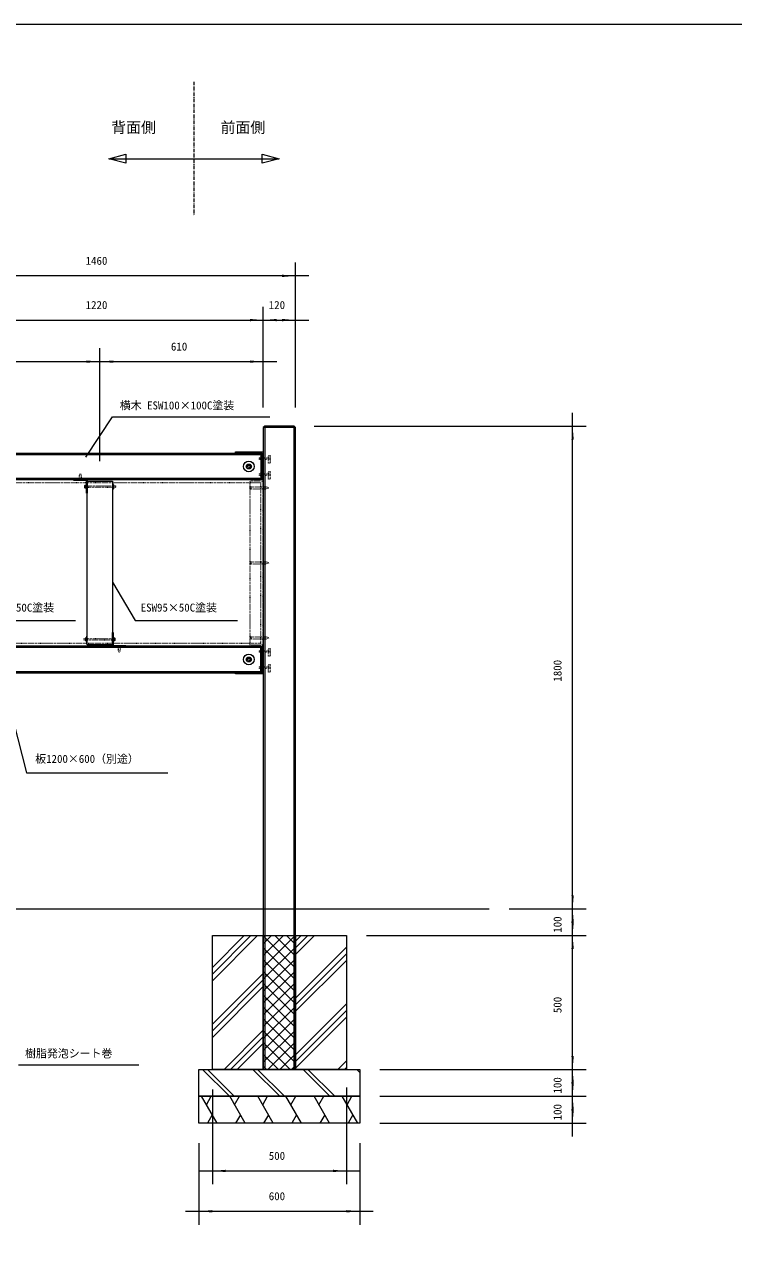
# Model space of a CAD drawing. Units: millimetres, scale not verified. Extents: x -4875 to 4875, y -3438 to 3438.
# Drawn here: x -2646 to 0, y -1093 to 3438 of the extents above; entities that cross this region are included whole.
import ezdxf
from ezdxf.enums import TextEntityAlignment as Align

# ---------------------------------------------------------------- set-up
doc = ezdxf.new("R2010")
doc.units = ezdxf.units.MM
doc.header["$LTSCALE"] = 20
doc.linetypes.add('USER5', pattern=[0.208282, 0.069427, -0.138855])
doc.linetypes.add('USER6', pattern=[1.041641, 0.625, -0.208282, 0.069427, -0.138931])
doc.layers.add('0-1_____', color=30, linetype='Continuous', lineweight=18)
doc.styles.add('ＭＳ ゴシック', font='')
doc.styles.get('ＭＳ ゴシック').set_extended_font_data('MS Gothic')

msp = doc.modelspace()

# ---------------------------------------------------------------- linework, layer by layer
at = {"layer": '0-1_____', "linetype": 'USER6'}
msp.add_line((-2013.47, 3223.34), (-2013.47, 2723.34), dxfattribs=at)
at = {"layer": '0-1_____'}
for p, q in [((-2330.97, 2935.84), (-1695.97, 2935.84)), ((-1634.72, 1932.81), (-1754.72, 1932.81)), ((-1749.72, 1937.81), (-1749.72, -462.19)), ((-1639.72, -462.19), (-1639.72, 1937.81)), ((-2869.72, 1832.81), (-1763.72, 1832.81)), ((-1763.72, 1742.81), (-2869.72, 1742.81)), ((-2439.78, 1737.81), (-2439.78, 1735.81)), ((-2434.65, 1735.81), (-2434.65, 1737.81)), ((-2420.22, 1715.72), (-2416.22, 1715.72)), ((-2420.22, 1709.9), (-2416.22, 1709.9)), ((-2311.22, 1715.72), (-2315.22, 1715.72)), ((-2311.22, 1709.9), (-2315.22, 1709.9)), ((-2418.22, 1145.72), (-2414.22, 1145.72)), ((-2418.22, 1139.9), (-2414.22, 1139.9)), ((-2309.22, 1145.72), (-2313.22, 1145.72)), ((-2309.22, 1139.9), (-2313.22, 1139.9)), ((-1763.72, 1112.81), (-2869.72, 1112.81)), ((-2294.78, 1119.81), (-2294.78, 1117.81)), ((-2289.65, 1117.81), (-2289.65, 1119.81)), ((-2869.72, 1022.81), (-1763.72, 1022.81)), ((-3599.72, 137.81), (-912.22, 137.81)), ((-1944.72, -81.31), (-1825.6, 37.81)), ((-1944.72, -106.05), (-1800.85, 37.81)), ((-1944.72, -130.8), (-1776.1, 37.81)), ((-1754.72, 7.02), (-1723.92, 37.81)), ((-1754.72, -37.18), (-1679.73, 37.81)), ((-1754.72, -81.37), (-1635.53, 37.81)), ((-1634.72, -84), (-1754.72, 36)), ((-1634.72, -39.8), (-1712.33, 37.81)), ((-1634.72, 4.39), (-1668.14, 37.81)), ((-1634.72, -8.19), (-1588.72, 37.81)), ((-1634.72, 16.56), (-1613.47, 37.81)), ((-1634.72, -32.93), (-1563.97, 37.81)), ((-1754.72, -125.57), (-1634.72, -5.57)), ((-1634.72, -128.19), (-1754.72, -8.19)), ((-1634.72, -195.57), (-1444.72, -5.57)), ((-1634.72, -220.32), (-1444.72, -30.32)), ((-1754.72, -169.76), (-1634.72, -49.76)), ((-1634.72, -172.39), (-1754.72, -52.39)), ((-1634.72, -245.07), (-1444.72, -55.07)), ((-1944.72, -293.44), (-1754.72, -103.44)), ((-1944.72, -318.19), (-1754.72, -128.19)), ((-1754.72, -213.95), (-1634.72, -93.95)), ((-1634.72, -216.58), (-1754.72, -96.58)), ((-1944.72, -342.93), (-1754.72, -152.93)), ((-1754.72, -258.15), (-1634.72, -138.15)), ((-1634.72, -260.77), (-1754.72, -140.77)), ((-1754.72, -302.34), (-1634.72, -182.34)), ((-1634.72, -304.97), (-1754.72, -184.97)), ((-1754.72, -346.54), (-1634.72, -226.54)), ((-1634.72, -407.7), (-1444.72, -217.7)), ((-1634.72, -349.16), (-1754.72, -229.16)), ((-1754.72, -390.73), (-1634.72, -270.73)), ((-1639.7, -462.19), (-1444.72, -267.2)), ((-1634.72, -432.45), (-1444.72, -242.45)), ((-1901.33, -462.19), (-1754.72, -315.57)), ((-1634.72, -393.36), (-1754.72, -273.36)), ((-1754.72, -434.92), (-1634.72, -314.92)), ((-1876.59, -462.19), (-1754.72, -340.32)), ((-1634.72, -437.55), (-1754.72, -317.55)), ((-1654.27, -462.19), (-1754.72, -361.74)), ((-1737.78, -462.19), (-1634.72, -359.12)), ((-1851.84, -462.19), (-1754.72, -365.07)), ((-1698.47, -462.19), (-1754.72, -405.94)), ((-1693.59, -462.19), (-1634.72, -403.31)), ((-1742.66, -462.19), (-1754.72, -450.13)), ((-1649.4, -462.19), (-1634.72, -447.51)), ((-1477.07, -462.19), (-1444.72, -429.83)), ((-1981.14, -462.19), (-1881.14, -562.19)), ((-1963.47, -462.19), (-1863.47, -562.19)), ((-1793.64, -462.19), (-1693.64, -562.19)), ((-1775.97, -462.19), (-1675.97, -562.19)), ((-1606.14, -462.19), (-1506.14, -562.19)), ((-1588.47, -462.19), (-1488.47, -562.19)), ((-1452.32, -462.19), (-1444.72, -454.58)), ((-1406.14, -462.19), (-1394.72, -473.62)), ((-1927.43, -662.19), (-1985.17, -562.19)), ((-1967.12, -593.44), (-1949.08, -562.19)), ((-1822.43, -662.19), (-1880.17, -562.19)), ((-1862.12, -593.44), (-1844.08, -562.19)), ((-1717.43, -662.19), (-1775.17, -562.19)), ((-1757.12, -593.44), (-1739.08, -562.19)), ((-1612.43, -662.19), (-1670.17, -562.19)), ((-1652.12, -593.44), (-1634.08, -562.19)), ((-1507.43, -662.19), (-1565.17, -562.19)), ((-1547.12, -593.44), (-1529.08, -562.19)), ((-1402.43, -662.19), (-1460.17, -562.19)), ((-1442.12, -593.44), (-1424.08, -562.19)), ((-1945.47, -630.94), (-1963.51, -662.19)), ((-1840.47, -630.94), (-1858.51, -662.19)), ((-1735.47, -630.94), (-1753.51, -662.19)), ((-1630.47, -630.94), (-1648.51, -662.19)), ((-1525.47, -630.94), (-1543.51, -662.19)), ((-1420.47, -630.94), (-1438.51, -662.19))]:
    msp.add_line(p, q, dxfattribs=at)
at = {"layer": '0-1_____', "color": 1}
for p, q in [((-1634.72, 2007.81), (-1634.72, 2548.85)), ((-1634.72, 2498.85), (-3094.72, 2498.85)), ((-1584.72, 2498.85), (-1634.72, 2498.85)), ((-1754.72, 2007.81), (-1754.72, 2383.85)), ((-1754.72, 2007.81), (-1754.72, 2383.85)), ((-1634.72, 2007.81), (-1634.72, 2383.85)), ((-2974.72, 2333.85), (-1754.72, 2333.85)), ((-1804.72, 2333.85), (-1754.72, 2333.85)), ((-1754.72, 2333.85), (-1704.72, 2333.85)), ((-1754.72, 2333.85), (-1634.72, 2333.85)), ((-1634.72, 2333.85), (-1584.72, 2333.85)), ((-2364.72, 1807.81), (-2364.72, 2228.85)), ((-2364.72, 1807.81), (-2364.72, 2228.85)), ((-1754.72, 2007.81), (-1754.72, 2228.85)), ((-2974.72, 2178.85), (-2364.72, 2178.85)), ((-2414.72, 2178.85), (-2364.72, 2178.85)), ((-2364.72, 2178.85), (-2314.72, 2178.85)), ((-2364.72, 2178.85), (-1754.72, 2178.85)), ((-1754.72, 2178.85), (-1704.72, 2178.85)), ((-601, 1937.81), (-601, 1987.81)), ((-1564.72, 1937.81), (-551, 1937.81)), ((-601, 137.81), (-601, 1937.81)), ((-2840.34, 1212.81), (-2456, 1212.81)), ((-601, 137.81), (-601, 187.81)), ((-837.22, 137.81), (-551, 137.81)), ((-837.22, 137.81), (-551, 137.81)), ((-601, 37.81), (-601, 137.81)), ((-601, 87.81), (-601, 137.81)), ((-601, 37.81), (-601, 87.81)), ((-1369.72, 37.81), (-551, 37.81)), ((-1369.72, 37.81), (-551, 37.81)), ((-601, -462.19), (-601, 37.81)), ((-601, -12.19), (-601, 37.81)), ((-2667.66, -445.36), (-2219.07, -445.36)), ((-601, -462.19), (-601, -412.19)), ((-1319.72, -462.19), (-551, -462.19)), ((-1319.72, -462.19), (-551, -462.19)), ((-601, -562.19), (-601, -462.19)), ((-601, -512.19), (-601, -462.19)), ((-1944.72, -537.19), (-1944.72, -890.6)), ((-1444.72, -529.58), (-1444.72, -890.6)), ((-601, -562.19), (-601, -512.19)), ((-1319.72, -562.19), (-551, -562.19)), ((-1319.72, -562.19), (-551, -562.19)), ((-601, -662.19), (-601, -562.19)), ((-601, -612.19), (-601, -562.19)), ((-1319.72, -662.19), (-551, -662.19)), ((-601, -712.19), (-601, -662.19)), ((-1994.72, -737.19), (-1994.72, -1041.15)), ((-1394.72, -737.19), (-1394.72, -1041.15)), ((-1994.72, -840.6), (-1944.72, -840.6)), ((-1944.72, -840.6), (-1444.72, -840.6)), ((-1444.72, -840.6), (-1394.72, -840.6)), ((-2044.72, -991.15), (-1994.72, -991.15)), ((-1994.72, -991.15), (-1394.72, -991.15)), ((-1394.72, -991.15), (-1344.72, -991.15))]:
    msp.add_line(p, q, dxfattribs=at)
at = {"layer": '0-1_____', "linetype": 'USER5'}
for p, q in [((-1760.16, 1820.7), (-1764.47, 1820.7)), ((-1764.47, 1814.93), (-1760.16, 1814.93)), ((-1760.16, 1760.7), (-1764.47, 1760.7)), ((-1764.47, 1754.93), (-1760.16, 1754.93)), ((-1760.16, 1100.7), (-1764.47, 1100.7)), ((-1764.47, 1094.93), (-1760.16, 1094.93)), ((-1760.16, 1040.7), (-1764.47, 1040.7)), ((-1764.47, 1034.93), (-1760.16, 1034.93))]:
    msp.add_line(p, q, dxfattribs=at)
at = {"layer": '0-1_____'}
for points in [[(-4875, 3437.5), (4875, 3437.5), (4875, -3437.5), (-4875, -3437.5)], [(-2330.97, 2935.84), (-2267.47, 2952.85), (-2267.47, 2918.82)], [(-1695.97, 2935.84), (-1759.47, 2918.82), (-1759.47, 2952.85)], [(-1639.72, 1937.81), (-1749.72, 1937.81), (-1754.72, 1932.81), (-1754.72, -462.19), (-1634.72, -462.19), (-1634.72, 1932.81)], [(-2870.72, 1837.81), (-1763.72, 1837.81), (-1763.72, 1737.81), (-2870.72, 1737.81)], [(-1758.72, 1837.81), (-1858.72, 1837.81), (-1858.72, 1841.81), (-1754.72, 1841.81), (-1754.72, 1737.81), (-1758.72, 1737.81)], [(-1798.32, 1787.81), (-1803.52, 1778.81), (-1813.91, 1778.81), (-1819.11, 1787.81), (-1813.91, 1796.81), (-1803.52, 1796.81)], [(-2412.22, 1737.81), (-2412.22, 1687.81), (-2414.22, 1687.81), (-2414.22, 1735.81), (-2462.22, 1735.81), (-2462.22, 1737.81)], [(-2412.22, 1732.81), (-2317.22, 1732.81), (-2317.22, 1122.81), (-2412.22, 1122.81)], [(-2315.22, 1724.81), (-2317.22, 1724.81), (-2317.22, 1700.81), (-2315.22, 1700.81)], [(-2420.22, 1717.26), (-2419.47, 1718.56), (-2416.22, 1718.56), (-2416.22, 1707.06), (-2419.47, 1707.06), (-2420.22, 1708.36)], [(-2416.22, 1718.81), (-2414.22, 1718.81), (-2414.22, 1706.81), (-2416.22, 1706.81)], [(-2311.22, 1717.26), (-2311.97, 1718.56), (-2315.22, 1718.56), (-2315.22, 1707.06), (-2311.97, 1707.06), (-2311.22, 1708.36)], [(-2418.22, 1138.36), (-2417.47, 1137.06), (-2414.22, 1137.06), (-2414.22, 1148.56), (-2417.47, 1148.56), (-2418.22, 1147.26)], [(-2414.22, 1130.81), (-2412.22, 1130.81), (-2412.22, 1154.81), (-2414.22, 1154.81)], [(-2317.22, 1117.81), (-2317.22, 1167.81), (-2315.22, 1167.81), (-2315.22, 1119.81), (-2267.22, 1119.81), (-2267.22, 1117.81)], [(-2313.22, 1136.81), (-2315.22, 1136.81), (-2315.22, 1148.81), (-2313.22, 1148.81)], [(-2309.22, 1138.36), (-2309.97, 1137.06), (-2313.22, 1137.06), (-2313.22, 1148.56), (-2309.97, 1148.56), (-2309.22, 1147.26)], [(-2870.72, 1017.81), (-1763.72, 1017.81), (-1763.72, 1117.81), (-2870.72, 1117.81)], [(-1758.72, 1017.81), (-1758.72, 1117.81), (-1754.72, 1117.81), (-1754.72, 1013.81), (-1858.72, 1013.81), (-1858.72, 1017.81)], [(-1798.32, 1067.81), (-1803.52, 1058.81), (-1813.91, 1058.81), (-1819.11, 1067.81), (-1813.91, 1076.81), (-1803.52, 1076.81)], [(-1944.72, 37.81), (-1444.72, 37.81), (-1444.72, -462.19), (-1944.72, -462.19)], [(-1754.72, 37.81), (-1634.72, 37.81), (-1634.72, -462.19), (-1754.72, -462.19)], [(-1994.72, -462.19), (-1394.72, -462.19), (-1394.72, -562.19), (-1994.72, -562.19)], [(-1994.72, -562.19), (-1394.72, -562.19), (-1394.72, -662.19), (-1994.72, -662.19)]]:
    msp.add_lwpolyline(points, close=True, dxfattribs=at)
at = {"layer": '0-1_____', "color": 1}
for points in [[(-2416.82, 1822.9), (-2316.82, 1972.9), (-1731, 1972.9)], [(-2317.22, 1356.56), (-2232.84, 1212.81), (-1851, 1212.81)], [(-2769.72, 1157.15), (-2638.47, 644.65), (-2111, 644.65)]]:
    msp.add_lwpolyline(points, dxfattribs=at)
at = {"layer": '0-1_____', "linetype": 'USER5'}
for points in [[(-1768.72, 1820.31), (-1728.72, 1820.31), (-1728.72, 1814.31), (-1768.72, 1814.31)], [(-1760.16, 1823.59), (-1759.72, 1822.81), (-1759.72, 1812.81), (-1760.16, 1812.04), (-1764.47, 1812.04), (-1764.92, 1812.81), (-1764.92, 1822.81), (-1764.47, 1823.59)], [(-1759.72, 1827.31), (-1758.72, 1827.31), (-1758.72, 1808.31), (-1759.72, 1808.31)], [(-1735.72, 1829), (-1728.72, 1829), (-1728.72, 1800), (-1735.72, 1800)], [(-1759.72, 1767.31), (-1758.72, 1767.31), (-1758.72, 1748.31), (-1759.72, 1748.31)], [(-1735.72, 1769), (-1728.72, 1769), (-1728.72, 1740), (-1735.72, 1740)], [(-2964.72, 1727.81), (-1764.72, 1727.81), (-1764.72, 1127.81), (-2964.72, 1127.81)], [(-2440.22, 1755.62), (-2437.22, 1760.81), (-2434.22, 1755.62), (-2434.22, 1735.81), (-2440.22, 1735.81)], [(-1754.72, 1732.81), (-1804.72, 1732.81), (-1804.72, 1122.81), (-1754.72, 1122.81)], [(-1768.72, 1760.31), (-1728.72, 1760.31), (-1728.72, 1754.31), (-1768.72, 1754.31)], [(-1760.16, 1763.59), (-1759.72, 1762.81), (-1759.72, 1752.81), (-1760.16, 1752.04), (-1764.47, 1752.04), (-1764.92, 1752.81), (-1764.92, 1762.81), (-1764.47, 1763.59)], [(-2416.22, 1715.81), (-2306.22, 1715.81), (-2306.22, 1709.81), (-2416.22, 1709.81)], [(-1801.42, 1710.81), (-1804.72, 1714.11), (-1804.72, 1701.51), (-1801.42, 1704.81)], [(-1743.72, 1704.81), (-1734.72, 1707.81), (-1743.72, 1710.81), (-1801.42, 1710.81), (-1801.42, 1704.81)], [(-1801.42, 1430.81), (-1804.72, 1434.11), (-1804.72, 1421.51), (-1801.42, 1424.81)], [(-1743.72, 1424.81), (-1734.72, 1427.81), (-1743.72, 1430.81), (-1801.42, 1430.81), (-1801.42, 1424.81)], [(-2313.22, 1139.81), (-2423.22, 1139.81), (-2423.22, 1145.81), (-2313.22, 1145.81)], [(-1801.42, 1150.81), (-1804.72, 1154.11), (-1804.72, 1141.51), (-1801.42, 1144.81)], [(-1743.72, 1144.81), (-1734.72, 1147.81), (-1743.72, 1150.81), (-1801.42, 1150.81), (-1801.42, 1144.81)], [(-2289.22, 1100.01), (-2292.22, 1094.81), (-2295.22, 1100.01), (-2295.22, 1119.81), (-2289.22, 1119.81)], [(-1768.72, 1100.31), (-1728.72, 1100.31), (-1728.72, 1094.31), (-1768.72, 1094.31)], [(-1760.16, 1103.59), (-1759.72, 1102.81), (-1759.72, 1092.81), (-1760.16, 1092.04), (-1764.47, 1092.04), (-1764.92, 1092.81), (-1764.92, 1102.81), (-1764.47, 1103.59)], [(-1759.72, 1107.31), (-1758.72, 1107.31), (-1758.72, 1088.31), (-1759.72, 1088.31)], [(-1735.72, 1109), (-1728.72, 1109), (-1728.72, 1080), (-1735.72, 1080)], [(-1760.16, 1043.59), (-1759.72, 1042.81), (-1759.72, 1032.81), (-1760.16, 1032.04), (-1764.47, 1032.04), (-1764.92, 1032.81), (-1764.92, 1042.81), (-1764.47, 1043.59)], [(-1759.72, 1047.31), (-1758.72, 1047.31), (-1758.72, 1028.31), (-1759.72, 1028.31)], [(-1735.72, 1049), (-1728.72, 1049), (-1728.72, 1020), (-1735.72, 1020)], [(-1768.72, 1040.31), (-1728.72, 1040.31), (-1728.72, 1034.31), (-1768.72, 1034.31)]]:
    msp.add_lwpolyline(points, close=True, dxfattribs=at)
at = {"layer": '0-1_____'}
for centre, radius in [((-1808.72, 1787.81), 20), ((-1808.72, 1787.81), 9), ((-1808.72, 1787.81), 4.48), ((-1808.72, 1067.81), 20), ((-1808.72, 1067.81), 9), ((-1808.72, 1067.81), 4.48)]:
    msp.add_circle(centre, radius, dxfattribs=at)
at = {"layer": '0-1_____', "color": 1}
for centre in [(-1808.72, 1787.81), (-1808.72, 1067.81)]:
    msp.add_arc(centre, 6, 270, 200, dxfattribs=at)
for points in [[(-1634.72, 2498.85), (-1684.71, 2494.48), (-1684.71, 2503.22)], [(-1754.72, 2333.85), (-1804.71, 2329.48), (-1804.71, 2338.22)], [(-1754.72, 2333.85), (-1704.72, 2338.22), (-1704.72, 2329.48)], [(-1634.72, 2333.85), (-1684.71, 2329.48), (-1684.71, 2338.22)], [(-2364.72, 2178.85), (-2414.71, 2174.48), (-2414.71, 2183.22)], [(-2364.72, 2178.85), (-2314.72, 2183.22), (-2314.72, 2174.48)], [(-1754.72, 2178.85), (-1804.71, 2174.48), (-1804.71, 2183.22)], [(-601, 1937.81), (-596.63, 1887.82), (-605.37, 1887.82)], [(-601, 137.81), (-605.37, 187.81), (-596.63, 187.81)], [(-601, 137.81), (-596.63, 87.82), (-605.37, 87.82)], [(-601, 37.81), (-605.37, 87.81), (-596.63, 87.81)], [(-601, 37.81), (-596.63, -12.18), (-605.37, -12.18)], [(-601, -462.19), (-605.37, -412.19), (-596.63, -412.19)], [(-601, -462.19), (-596.63, -512.18), (-605.37, -512.18)], [(-601, -562.19), (-605.37, -512.19), (-596.63, -512.19)], [(-601, -562.19), (-596.63, -612.18), (-605.37, -612.18)], [(-601, -662.19), (-605.37, -612.19), (-596.63, -612.19)], [(-1944.72, -840.6), (-1894.72, -836.22), (-1894.72, -844.97)], [(-1444.72, -840.6), (-1494.71, -844.97), (-1494.71, -836.22)], [(-1994.72, -991.15), (-1944.72, -986.78), (-1944.72, -995.52)], [(-1394.72, -991.15), (-1444.71, -995.52), (-1444.71, -986.78)]]:
    msp.add_solid(points, dxfattribs=at)

# ---------------------------------------------------------------- texts
at = {"layer": '0-1_____', "color": 7, "style": 'ＭＳ ゴシック'}
for s, height, p in [('背面側', 40.7, (-2322.05, 3020.11)), ('前面側', 40.7, (-1914.23, 3020.11)), ('1460', 29.85, (-2417.63, 2531.26)), ('1220', 29.85, (-2417.63, 2366.26)), ('120', 29.85, (-1734.4, 2366.26)), ('610', 29.85, (-2099.4, 2211.26)), ('横木 ESW100×100C塗装', 29.85, (-2290.05, 1991.67)), ('ESW50×50C塗装', 29.85, (-2819.7, 1237.3)), ('ESW95×50C塗装', 29.85, (-2212.2, 1237.3)), ('板1200×600（別途）', 29.85, (-2605.7, 672.89)), ('樹脂発泡シート巻', 29.85, (-2643.57, -426.19)), ('500', 29.85, (-1734.4, -808.19)), ('600', 29.85, (-1734.4, -958.74))]:
    msp.add_text(s, height=height, dxfattribs=at).set_placement(p, align=Align.BOTTOM_LEFT)
for s, p in [('1800', (-633.41, 984.9)), ('100', (-633.41, 48.13)), ('500', (-633.41, -251.87)), ('100', (-633.41, -551.87)), ('100', (-633.41, -651.87))]:
    msp.add_text(s, height=29.85, rotation=90, dxfattribs=at).set_placement(p, align=Align.BOTTOM_LEFT)

doc.saveas('drawing.dxf')
